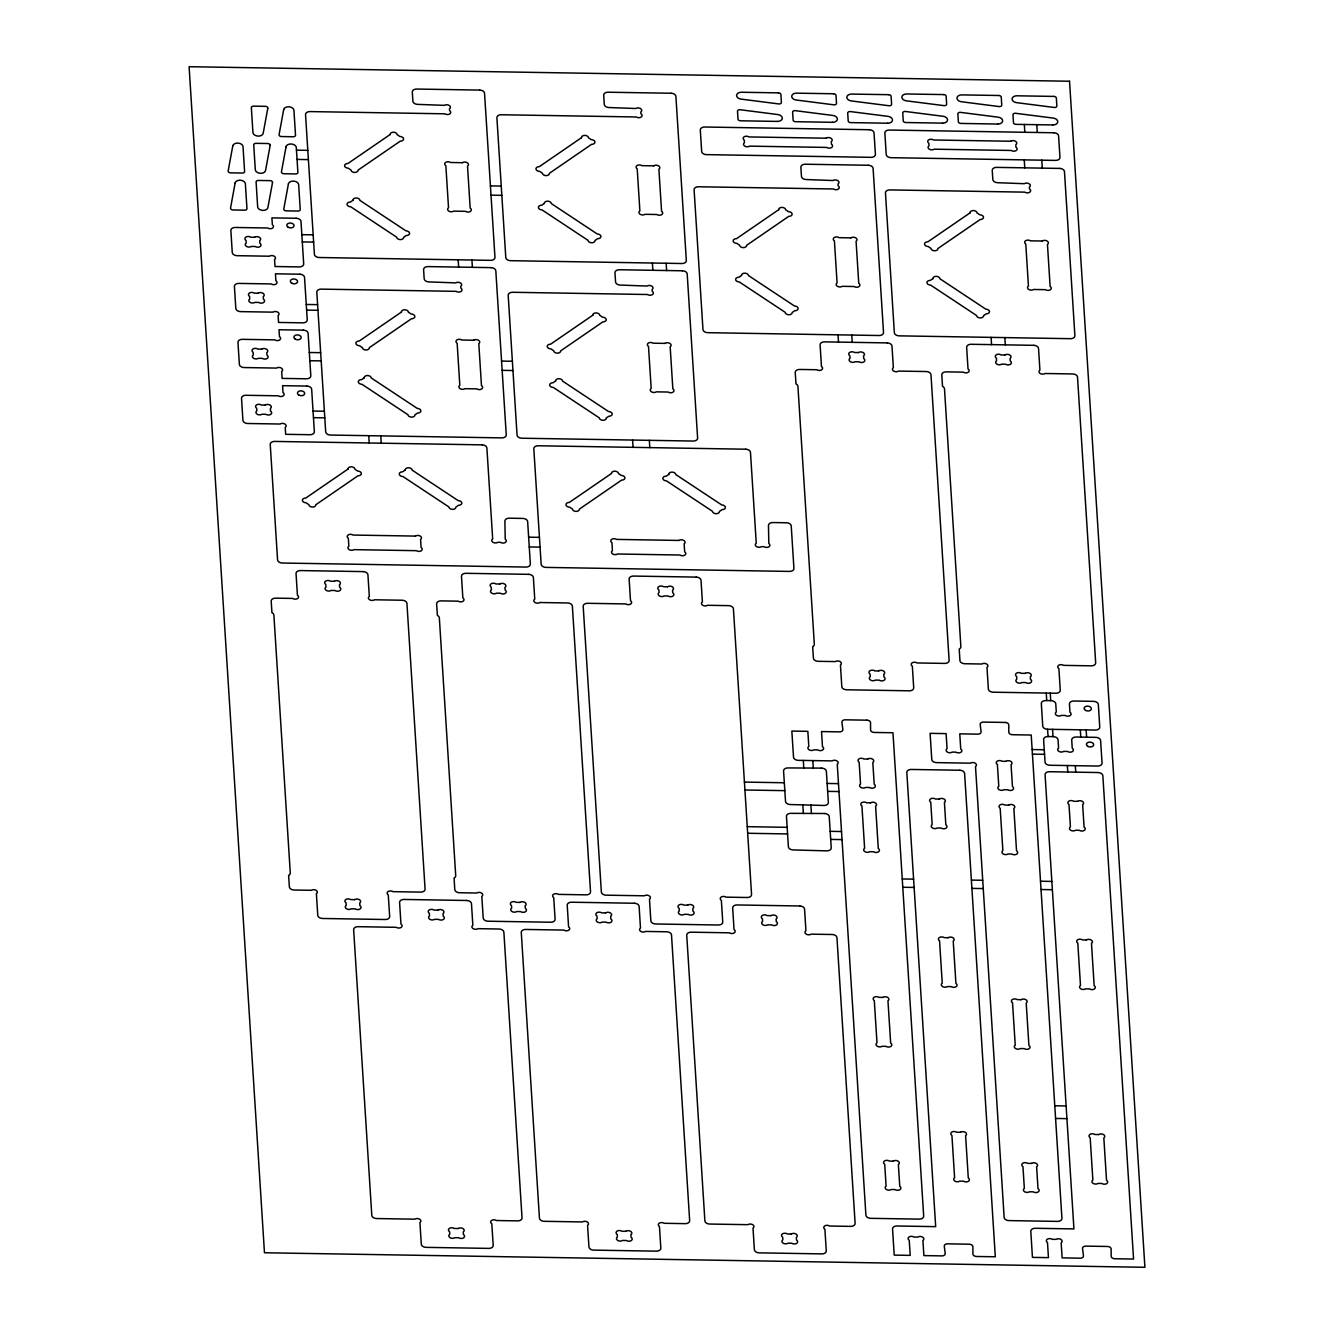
<?xml version="1.0" encoding="UTF-8"?>
<svg xmlns="http://www.w3.org/2000/svg" width="1334" height="1334" viewBox="0 0 1334 1334"><rect width="100%" height="100%" fill="white"/><g stroke="black" fill="none" stroke-linecap="round" stroke-linejoin="round"><path stroke-width="1.5" d="M296.465 150.158L307.804 150.342M297.048 159.413L308.387 159.613M490.412 185.876L501.234 186.06M490.995 195.148L501.834 195.331M301.817 234.667L313.173 234.851M302.284 241.904L313.64 242.088M306.253 304.469L317.609 304.652M306.62 310.105L317.976 310.288M309.305 352.493L320.66 352.676M501.551 361.08L512.373 361.264M309.838 360.714L321.177 360.897M502.134 370.352L512.956 370.535M313.04 411.055L324.379 411.239M313.457 417.659L324.796 417.842M528.597 537.168L539.436 537.352M529.231 546.94L540.053 547.123M1047.54 729.264L1095.364 730.048A4.602 3.085 4.7 0 0 1099.75 727.03L1098.332 704.519A4.602 3.085 4.7 0 0 1093.546 701.351L1073.82 701.017A4.602 3.085 4.7 0 0 1069.434 704.035L1069.951 712.223A3.502 2.334 4.7 0 1 1070.168 715.541A3.502 2.334 4.7 0 1 1065.232 715.458L1061.43 715.391A3.502 2.334 4.7 0 1 1056.495 715.324A3.502 2.334 4.7 0 1 1056.295 711.989L1055.761 703.818A4.602 3.085 4.7 0 0 1050.992 700.65L1045.706 700.567A4.602 3.085 4.7 0 0 1041.32 703.568L1042.754 726.096A4.602 3.085 4.7 0 0 1047.54 729.264L1048.107 736.551A4.602 3.085 4.7 0 0 1043.605 739.57L1045.039 762.098A4.602 3.085 4.7 0 0 1049.825 765.249L1097.649 766.049A4.602 3.085 4.7 0 0 1102.051 763.031L1100.617 740.503A4.602 3.085 4.7 0 0 1095.831 737.352L1076.121 737.018A4.602 3.085 4.7 0 0 1071.719 740.037L1072.236 748.224A3.502 2.334 4.7 0 1 1072.453 751.542A3.502 2.334 4.7 0 1 1067.534 751.459L1063.715 751.392A3.502 2.334 4.7 0 1 1058.779 751.309A3.502 2.334 4.7 0 1 1058.579 747.99L1058.062 739.803A4.602 3.085 4.7 0 0 1053.276 736.635L1048.007 736.551M1032.132 749.558L1044.255 749.758M1032.416 754.127L1044.555 754.327M744.405 782.091L784.325 782.758M827.13 783.458L838.486 783.642M744.906 789.995L784.826 790.645M827.63 791.362L838.986 791.546M747.24 826.663L787.16 827.33M830.182 831.332L841.521 831.516M747.657 833.266L787.577 833.933M830.682 839.403L842.037 839.603M902.251 878.956L913.607 879.139M971.385 880.09L982.724 880.273M1040.503 881.224L1051.859 881.424M902.784 887.26L914.14 887.444M971.902 888.394L983.258 888.577M1041.037 889.528L1052.376 889.728M1054.777 1105.769L1066.116 1105.953M1055.578 1118.459L1066.933 1118.642M1086.159 729.898L1086.626 737.202M1080.307 729.798L1080.773 737.102M1041.787 160.163L1042.304 168.167M1036.801 124.679L1037.268 131.983M1075.337 765.683L1075.754 772.203M1067.367 765.549L1067.767 772.069M1024.329 124.479L1024.795 131.783M1024.262 159.88L1024.762 167.884M1050.258 693.163L1050.725 700.65M1052.559 729.348L1053.01 736.635M1046.256 693.096L1046.74 700.583M1004.852 337.602L1005.319 344.906M991.095 337.369L991.562 344.672M851.792 335.067L852.259 342.371M838.035 334.851L838.502 342.138M812.806 760.58L813.29 768.167M810.872 804.969L811.422 813.59M803.301 760.43L803.802 768.201M802.818 804.752L803.385 813.54M666.15 263.248L666.616 270.552M652.393 263.031L652.86 270.318M649.341 440.337L649.808 447.624M632.616 440.053L633.066 447.34M471.936 260.047L472.386 267.334M458.179 259.813L458.629 267.117M380.79 435.901L381.241 443.188M368.734 435.701L369.201 442.988M232.783 145.906L228.164 170.952A2.385 1.601 4.7 0 0 230.632 172.853L242.321 173.053A2.385 1.601 4.7 0 0 244.606 171.486L243.021 146.657A5.153 3.452 4.7 0 0 238.086 143.122A5.153 3.452 4.7 0 0 232.783 145.906M235.134 183.025L230.532 208.071A2.385 1.601 4.7 0 0 233 209.972L244.672 210.172A2.385 1.601 4.7 0 0 246.957 208.604L245.373 183.775A5.153 3.452 4.7 0 0 240.453 180.24A5.153 3.452 4.7 0 0 235.134 183.025M267.8 108.254L263.182 133.283A5.153 3.452 4.7 0 1 257.879 136.085A5.153 3.452 4.7 0 1 252.943 132.55L251.359 107.72A2.385 1.601 4.7 0 1 253.643 106.153L265.333 106.336A2.385 1.601 4.7 0 1 267.8 108.254M270.168 145.439L265.549 170.469A5.153 3.452 4.7 0 1 260.247 173.27A5.153 3.452 4.7 0 1 255.311 169.735L253.727 144.906A2.385 1.601 4.7 0 1 256.011 143.338L267.684 143.522A2.385 1.601 4.7 0 1 270.168 145.439M283.692 109.605L279.073 134.651A2.385 1.601 4.7 0 0 281.557 136.552L293.23 136.752A2.385 1.601 4.7 0 0 295.514 135.184L293.93 110.338A5.153 3.452 4.7 0 0 288.994 106.82A5.153 3.452 4.7 0 0 283.692 109.605M272.52 182.558L267.901 207.587A5.153 3.452 4.7 0 1 262.598 210.388A5.153 3.452 4.7 0 1 257.662 206.853L256.095 182.024A2.385 1.601 4.7 0 1 258.379 180.457L270.052 180.64A2.385 1.601 4.7 0 1 272.52 182.558M286.06 146.79L281.441 171.836A2.385 1.601 4.7 0 0 283.909 173.737L295.598 173.937A2.385 1.601 4.7 0 0 297.882 172.369L296.298 147.524A5.153 3.452 4.7 0 0 291.362 144.005A5.153 3.452 4.7 0 0 286.06 146.79M288.411 183.909L283.808 208.954A2.385 1.601 4.7 0 0 286.276 210.855L297.949 211.055A2.385 1.601 4.7 0 0 300.233 209.488L298.649 184.642A5.153 3.452 4.7 0 0 293.73 181.124A5.153 3.452 4.7 0 0 288.411 183.909M390.145 134.517L347.941 163.498A3.502 2.334 4.7 0 0 344.606 165.783A3.502 2.334 4.7 0 0 348.241 168.184L351.042 170.052A3.502 2.334 4.7 0 0 354.677 172.453A3.502 2.334 4.7 0 0 358.012 170.152L400.217 141.187A3.502 2.334 4.7 0 0 403.552 138.903A3.502 2.334 4.7 0 0 399.917 136.485L397.115 134.634A3.502 2.334 4.7 0 0 393.48 132.233A3.502 2.334 4.7 0 0 390.145 134.517M352.96 200.283L350.392 202.068A3.502 2.334 4.7 0 0 347.057 204.352A3.502 2.334 4.7 0 0 350.692 206.753L396.665 237.185A3.502 2.334 4.7 0 0 400.3 239.586A3.502 2.334 4.7 0 0 403.635 237.302L406.22 235.534A3.502 2.334 4.7 0 0 409.555 233.233A3.502 2.334 4.7 0 0 405.92 230.832L359.93 200.4A3.502 2.334 4.7 0 0 356.295 197.999A3.502 2.334 4.7 0 0 352.96 200.283M581.507 137.685L539.303 166.65A3.502 2.334 4.7 0 0 535.968 168.934A3.502 2.334 4.7 0 0 539.603 171.352L542.404 173.203A3.502 2.334 4.7 0 0 546.04 175.604A3.502 2.334 4.7 0 0 549.375 173.32L591.596 144.339A3.502 2.334 4.7 0 0 594.931 142.054A3.502 2.334 4.7 0 0 591.296 139.653L588.477 137.786A3.502 2.334 4.7 0 0 584.842 135.384A3.502 2.334 4.7 0 0 581.507 137.685M544.339 203.452L541.754 205.219A3.502 2.334 4.7 0 0 538.419 207.504A3.502 2.334 4.7 0 0 542.054 209.922L588.044 240.353A3.502 2.334 4.7 0 0 591.679 242.755A3.502 2.334 4.7 0 0 595.014 240.47L597.582 238.686A3.502 2.334 4.7 0 0 600.917 236.401A3.502 2.334 4.7 0 0 597.282 234L551.309 203.568A3.502 2.334 4.7 0 0 547.674 201.167A3.502 2.334 4.7 0 0 544.339 203.452M401.434 312.056L359.213 341.037A3.502 2.334 4.7 0 0 355.878 343.322A3.502 2.334 4.7 0 0 359.513 345.723L362.331 347.59A3.502 2.334 4.7 0 0 365.966 349.992A3.502 2.334 4.7 0 0 369.301 347.69L411.506 318.726A3.502 2.334 4.7 0 0 414.841 316.441A3.502 2.334 4.7 0 0 411.205 314.024L408.404 312.173A3.502 2.334 4.7 0 0 404.769 309.771A3.502 2.334 4.7 0 0 401.434 312.056M364.249 377.822L361.664 379.606A3.502 2.334 4.7 0 0 358.329 381.891A3.502 2.334 4.7 0 0 361.964 384.292L407.954 414.724A3.502 2.334 4.7 0 0 411.589 417.125A3.502 2.334 4.7 0 0 414.924 414.841L417.509 413.073A3.502 2.334 4.7 0 0 420.844 410.772A3.502 2.334 4.7 0 0 417.208 408.371L371.219 377.939A3.502 2.334 4.7 0 0 367.584 375.538A3.502 2.334 4.7 0 0 364.249 377.822M347.941 469.101L305.719 498.082A3.502 2.334 4.7 0 0 302.384 500.367A3.502 2.334 4.7 0 0 306.02 502.768L308.838 504.636A3.502 2.334 4.7 0 0 312.473 507.037A3.502 2.334 4.7 0 0 315.808 504.752L358.012 475.771A3.502 2.334 4.7 0 0 361.347 473.487A3.502 2.334 4.7 0 0 357.712 471.085L354.911 469.218A3.502 2.334 4.7 0 0 351.276 466.817A3.502 2.334 4.7 0 0 347.941 469.101M592.796 315.224L550.592 344.189A3.502 2.334 4.7 0 0 547.257 346.473A3.502 2.334 4.7 0 0 550.892 348.891L553.693 350.742A3.502 2.334 4.7 0 0 557.329 353.143A3.502 2.334 4.7 0 0 560.664 350.859L602.868 321.878A3.502 2.334 4.7 0 0 606.203 319.593A3.502 2.334 4.7 0 0 602.568 317.192L599.766 315.324A3.502 2.334 4.7 0 0 596.131 312.923A3.502 2.334 4.7 0 0 592.796 315.224M778.706 209.688L736.501 238.669A3.502 2.334 4.7 0 0 733.166 240.954A3.502 2.334 4.7 0 0 736.802 243.355L739.603 245.223A3.502 2.334 4.7 0 0 743.238 247.624A3.502 2.334 4.7 0 0 746.573 245.339L788.778 216.358A3.502 2.334 4.7 0 0 792.113 214.074A3.502 2.334 4.7 0 0 788.477 211.656L785.676 209.805A3.502 2.334 4.7 0 0 782.041 207.404A3.502 2.334 4.7 0 0 778.706 209.688M405.202 470.052L402.618 471.819A3.502 2.334 4.7 0 0 399.283 474.12A3.502 2.334 4.7 0 0 402.918 476.521L448.908 506.953A3.502 2.334 4.7 0 0 452.543 509.355A3.502 2.334 4.7 0 0 455.878 507.07L458.462 505.286A3.502 2.334 4.7 0 0 461.797 503.001A3.502 2.334 4.7 0 0 458.162 500.6L412.173 470.168A3.502 2.334 4.7 0 0 408.538 467.767A3.502 2.334 4.7 0 0 405.202 470.052M555.611 380.99L553.043 382.758A3.502 2.334 4.7 0 0 549.708 385.042A3.502 2.334 4.7 0 0 553.343 387.46L599.316 417.892A3.502 2.334 4.7 0 0 602.951 420.293A3.502 2.334 4.7 0 0 606.286 418.009L608.871 416.225A3.502 2.334 4.7 0 0 612.206 413.94A3.502 2.334 4.7 0 0 608.571 411.539L562.581 381.107A3.502 2.334 4.7 0 0 558.946 378.706A3.502 2.334 4.7 0 0 555.611 380.99M741.521 275.471L738.953 277.239A3.502 2.334 4.7 0 0 735.618 279.523A3.502 2.334 4.7 0 0 739.253 281.924L785.226 312.356A3.502 2.334 4.7 0 0 788.861 314.757A3.502 2.334 4.7 0 0 792.196 312.473L794.781 310.705A3.502 2.334 4.7 0 0 798.116 308.421A3.502 2.334 4.7 0 0 794.48 306.003L748.491 275.571A3.502 2.334 4.7 0 0 744.856 273.17A3.502 2.334 4.7 0 0 741.521 275.471M970.068 212.856L927.864 241.821A3.502 2.334 4.7 0 0 924.529 244.105A3.502 2.334 4.7 0 0 928.164 246.523L930.965 248.374A3.502 2.334 4.7 0 0 934.6 250.775A3.502 2.334 4.7 0 0 937.935 248.491L980.156 219.526A3.502 2.334 4.7 0 0 983.491 217.225A3.502 2.334 4.7 0 0 979.856 214.824L977.038 212.956A3.502 2.334 4.7 0 0 973.403 210.555A3.502 2.334 4.7 0 0 970.068 212.856M611.522 473.453L569.318 502.434A3.502 2.334 4.7 0 0 565.983 504.719A3.502 2.334 4.7 0 0 569.601 507.137L572.419 508.988A3.502 2.334 4.7 0 0 576.055 511.389A3.502 2.334 4.7 0 0 579.39 509.104L621.594 480.123A3.502 2.334 4.7 0 0 624.929 477.839A3.502 2.334 4.7 0 0 621.294 475.438L618.492 473.57A3.502 2.334 4.7 0 0 614.857 471.169A3.502 2.334 4.7 0 0 611.522 473.453M932.9 278.623L930.315 280.39A3.502 2.334 4.7 0 0 926.98 282.691A3.502 2.334 4.7 0 0 930.615 285.092L976.605 315.524A3.502 2.334 4.7 0 0 980.24 317.926A3.502 2.334 4.7 0 0 983.575 315.641L986.143 313.857A3.502 2.334 4.7 0 0 989.478 311.572A3.502 2.334 4.7 0 0 985.843 309.171L939.87 278.739A3.502 2.334 4.7 0 0 936.235 276.338A3.502 2.334 4.7 0 0 932.9 278.623M668.784 474.404L666.2 476.171A3.502 2.334 4.7 0 0 662.865 478.472A3.502 2.334 4.7 0 0 666.5 480.874L712.489 511.306A3.502 2.334 4.7 0 0 716.125 513.707A3.502 2.334 4.7 0 0 719.46 511.422L722.044 509.655A3.502 2.334 4.7 0 0 725.379 507.354A3.502 2.334 4.7 0 0 721.744 504.952L675.754 474.52A3.502 2.334 4.7 0 0 672.119 472.119A3.502 2.334 4.7 0 0 668.784 474.404M821.427 768.117L787.96 767.934A4.602 3.085 4.7 0 0 783.575 770.952L785.509 801.367A4.602 3.085 4.7 0 0 790.295 804.535L823.795 805.469A4.602 3.085 4.7 0 0 828.347 802.468L826.363 771.269A4.602 3.085 4.7 0 0 821.427 768.117M824.312 813.507L790.845 813.34A4.602 3.085 4.7 0 0 786.46 816.341L788.394 846.773A4.602 3.085 4.7 0 0 793.163 849.941L826.68 850.859A4.602 3.085 4.7 0 0 831.232 847.857L829.248 816.675A4.602 3.085 4.7 0 0 824.312 813.507M1069.534 81.241L189.095 66.7L264.465 1252.759L1144.906 1267.3L1069.534 81.241M943.655 94.581L906.786 93.98A5.153 3.452 4.7 0 0 901.867 97.065A5.153 3.452 4.7 0 0 906.37 100.834L943.972 105.636A2.385 1.601 4.7 0 0 946.64 104.102L946.139 96.231A2.385 1.601 4.7 0 0 943.655 94.581M998.766 95.498L961.897 94.897A5.153 3.452 4.7 0 0 956.978 97.982A5.153 3.452 4.7 0 0 961.481 101.751L999.083 106.553A2.385 1.601 4.7 0 0 1001.751 105.002L1001.25 97.149A2.385 1.601 4.7 0 0 998.766 95.498M1053.877 96.415L1017.008 95.798A5.153 3.452 4.7 0 0 1012.089 98.883A5.153 3.452 4.7 0 0 1016.591 102.651L1054.194 107.454A2.385 1.601 4.7 0 0 1056.861 105.92L1056.361 98.049A2.385 1.601 4.7 0 0 1053.877 96.415M778.406 92.863L741.521 92.246A5.153 3.452 4.7 0 0 736.601 95.348A5.153 3.452 4.7 0 0 741.12 99.116L778.706 103.919A2.385 1.601 4.7 0 0 781.39 102.368L780.89 94.514A2.385 1.601 4.7 0 0 778.406 92.863M833.5 93.764L796.631 93.163A5.153 3.452 4.7 0 0 791.712 96.248A5.153 3.452 4.7 0 0 796.231 100.017L833.817 104.819A2.385 1.601 4.7 0 0 836.501 103.285L836.001 95.414A2.385 1.601 4.7 0 0 833.5 93.764M888.611 94.681L851.742 94.08A5.153 3.452 4.7 0 0 846.823 97.165A5.153 3.452 4.7 0 0 851.342 100.934L888.928 105.736A2.385 1.601 4.7 0 0 891.612 104.185L891.112 96.331A2.385 1.601 4.7 0 0 888.611 94.681M479.756 90.095L416.708 89.044A4.602 3.085 4.7 0 0 412.306 92.063L412.89 101.201A4.602 3.085 4.7 0 0 417.542 104.369L444.389 105.353A3.502 2.334 4.7 0 1 449.275 105.503A3.502 2.334 4.7 0 1 449.458 108.804L449.558 110.572A3.502 2.334 4.7 0 1 449.775 113.89A3.502 2.334 4.7 0 1 444.839 113.807L309.922 111.589A4.602 3.085 4.7 0 0 305.536 114.591L314.407 254.344A4.602 3.085 4.7 0 0 319.193 257.512L490.578 260.347A4.602 3.085 4.7 0 0 494.964 257.329L484.542 93.247A4.602 3.085 4.7 0 0 479.756 90.095M671.119 93.247L608.071 92.213A4.602 3.085 4.7 0 0 603.685 95.214L604.269 104.369A4.602 3.085 4.7 0 0 608.904 107.537L635.751 108.504A3.502 2.334 4.7 0 1 640.654 108.671A3.502 2.334 4.7 0 1 640.82 111.956L640.937 113.74A3.502 2.334 4.7 0 1 641.137 117.059A3.502 2.334 4.7 0 1 636.218 116.975L501.284 114.741A4.602 3.085 4.7 0 0 496.898 117.759L505.786 257.512A4.602 3.085 4.7 0 0 510.555 260.68L681.941 263.515A4.602 3.085 4.7 0 0 686.326 260.497L675.904 96.415A4.602 3.085 4.7 0 0 671.119 93.247M942.604 123.128L905.736 122.528A2.385 1.601 4.7 0 1 903.251 120.877L902.751 113.006A2.385 1.601 4.7 0 1 905.436 111.472L943.021 116.275A5.153 3.452 4.7 0 1 947.524 120.043A5.153 3.452 4.7 0 1 942.604 123.128M997.715 124.045L960.847 123.428A2.385 1.601 4.7 0 1 958.362 121.778L957.862 113.924A2.385 1.601 4.7 0 1 960.547 112.373L998.132 117.175A5.153 3.452 4.7 0 1 1002.634 120.944A5.153 3.452 4.7 0 1 997.715 124.045M1052.826 124.946L1015.958 124.345A2.385 1.601 4.7 0 1 1013.473 122.695L1012.973 114.824A2.385 1.601 4.7 0 1 1015.641 113.29L1053.243 118.092A5.153 3.452 4.7 0 1 1057.745 121.861A5.153 3.452 4.7 0 1 1052.826 124.946M777.355 121.411L740.487 120.794A2.385 1.601 4.7 0 1 738.002 119.143L737.502 111.289A2.385 1.601 4.7 0 1 740.17 109.738L777.755 114.541A5.153 3.452 4.7 0 1 782.274 118.309A5.153 3.452 4.7 0 1 777.355 121.411M832.466 122.311L795.598 121.711A2.385 1.601 4.7 0 1 793.113 120.06L792.613 112.189A2.385 1.601 4.7 0 1 795.281 110.655L832.866 115.458A5.153 3.452 4.7 0 1 837.385 119.226A5.153 3.452 4.7 0 1 832.466 122.311M887.577 123.228L850.708 122.611A2.385 1.601 4.7 0 1 848.207 120.96L847.707 113.107A2.385 1.601 4.7 0 1 850.392 111.572L887.977 116.358A5.153 3.452 4.7 0 1 892.496 120.127A5.153 3.452 4.7 0 1 887.577 123.228M869.251 129.731L704.702 127.013A4.602 3.085 4.7 0 0 700.3 130.015L701.667 151.459A4.602 3.085 4.7 0 0 706.453 154.627L871.019 157.345A4.602 3.085 4.7 0 0 875.404 154.327L874.037 132.883A4.602 3.085 4.7 0 0 869.251 129.731M1053.81 132.766L889.244 130.048A4.602 3.085 4.7 0 0 884.859 133.066L886.226 154.511A4.602 3.085 4.7 0 0 890.995 157.679L1055.561 160.397A4.602 3.085 4.7 0 0 1059.946 157.379L1058.596 135.935A4.602 3.085 4.7 0 0 1053.81 132.766M826.13 138.202L748.991 136.935A3.502 2.334 4.7 0 0 744.072 136.852A3.502 2.334 4.7 0 0 744.272 140.17L744.439 142.738A3.502 2.334 4.7 0 0 744.655 146.056A3.502 2.334 4.7 0 0 749.575 146.14L826.713 147.424A3.502 2.334 4.7 0 0 831.649 147.49A3.502 2.334 4.7 0 0 831.432 144.172L831.265 141.604A3.502 2.334 4.7 0 0 831.049 138.286A3.502 2.334 4.7 0 0 826.13 138.202M1010.672 141.254L933.55 139.987A3.502 2.334 4.7 0 0 928.614 139.903A3.502 2.334 4.7 0 0 928.831 143.222L928.998 145.79A3.502 2.334 4.7 0 0 929.198 149.108A3.502 2.334 4.7 0 0 934.134 149.191L1011.255 150.459A3.502 2.334 4.7 0 0 1016.191 150.542A3.502 2.334 4.7 0 0 1015.974 147.224L1015.824 144.656A3.502 2.334 4.7 0 0 1015.608 141.337A3.502 2.334 4.7 0 0 1010.672 141.254M868.317 165.266L805.269 164.215A4.602 3.085 4.7 0 0 800.884 167.234L801.451 176.388A4.602 3.085 4.7 0 0 806.103 179.54L832.95 180.524A3.502 2.334 4.7 0 1 837.835 180.674A3.502 2.334 4.7 0 1 838.019 183.975L838.119 185.743A3.502 2.334 4.7 0 1 838.336 189.061A3.502 2.334 4.7 0 1 833.4 188.978L698.482 186.76A4.602 3.085 4.7 0 0 694.097 189.761L702.968 329.531A4.602 3.085 4.7 0 0 707.754 332.683L879.139 335.518A4.602 3.085 4.7 0 0 883.525 332.5L873.103 168.434A4.602 3.085 4.7 0 0 868.317 165.266M1059.68 168.417L996.631 167.384A4.602 3.085 4.7 0 0 992.246 170.402L992.829 179.54A4.602 3.085 4.7 0 0 997.465 182.708L1024.312 183.692A3.502 2.334 4.7 0 1 1029.214 183.842A3.502 2.334 4.7 0 1 1029.381 187.127L1029.498 188.911A3.502 2.334 4.7 0 1 1029.698 192.229A3.502 2.334 4.7 0 1 1024.779 192.146L889.845 189.912A4.602 3.085 4.7 0 0 885.459 192.93L894.347 332.683A4.602 3.085 4.7 0 0 899.116 335.851L1070.502 338.686A4.602 3.085 4.7 0 0 1074.887 335.668L1064.465 171.586A4.602 3.085 4.7 0 0 1059.68 168.417M462.381 162.698L450.575 162.498A3.502 2.334 4.7 0 0 445.639 162.415A3.502 2.334 4.7 0 0 445.856 165.733L448.524 207.737A3.502 2.334 4.7 0 0 448.741 211.055A3.502 2.334 4.7 0 0 453.66 211.139L465.466 211.339A3.502 2.334 4.7 0 0 470.402 211.422A3.502 2.334 4.7 0 0 470.185 208.104L467.517 166.1A3.502 2.334 4.7 0 0 467.317 162.781A3.502 2.334 4.7 0 0 462.381 162.698M653.743 165.85L641.937 165.666A3.502 2.334 4.7 0 0 637.018 165.583A3.502 2.334 4.7 0 0 637.218 168.901L639.886 210.905A3.502 2.334 4.7 0 0 640.103 214.224A3.502 2.334 4.7 0 0 645.039 214.307L656.845 214.507A3.502 2.334 4.7 0 0 661.764 214.574A3.502 2.334 4.7 0 0 661.564 211.256L658.896 169.251A3.502 2.334 4.7 0 0 658.679 165.933A3.502 2.334 4.7 0 0 653.743 165.85M296.215 218.276L271.903 217.876L272.353 224.762A3.502 2.334 4.7 0 1 272.553 228.081A3.502 2.334 4.7 0 1 267.634 227.997L235.251 227.464A4.602 3.085 4.7 0 0 230.865 230.482L232.266 252.51A4.602 3.085 4.7 0 0 237.052 255.678L269.418 256.211A3.502 2.334 4.7 0 1 274.354 256.295A3.502 2.334 4.7 0 1 274.554 259.613L275.004 266.517L299.3 266.917A4.602 3.085 4.7 0 0 303.685 263.899L301 221.427A4.602 3.085 4.7 0 0 296.215 218.276M850.942 237.869L839.136 237.669A3.502 2.334 4.7 0 0 834.2 237.585A3.502 2.334 4.7 0 0 834.417 240.904L837.085 282.908A3.502 2.334 4.7 0 0 837.302 286.226A3.502 2.334 4.7 0 0 842.221 286.31L854.027 286.51A3.502 2.334 4.7 0 0 858.963 286.593A3.502 2.334 4.7 0 0 858.746 283.275L856.078 241.271A3.502 2.334 4.7 0 0 855.878 237.952A3.502 2.334 4.7 0 0 850.942 237.869M1042.304 241.02L1030.498 240.837A3.502 2.334 4.7 0 0 1025.579 240.754A3.502 2.334 4.7 0 0 1025.779 244.072L1028.447 286.076A3.502 2.334 4.7 0 0 1028.664 289.395A3.502 2.334 4.7 0 0 1033.6 289.478L1045.406 289.678A3.502 2.334 4.7 0 0 1050.325 289.761A3.502 2.334 4.7 0 0 1050.125 286.426L1047.457 244.422A3.502 2.334 4.7 0 0 1047.24 241.104A3.502 2.334 4.7 0 0 1042.304 241.02M254.561 237.285L250.759 237.219A3.502 2.334 4.7 0 0 245.823 237.135A3.502 2.334 4.7 0 0 246.04 240.453L246.206 243.021A3.502 2.334 4.7 0 0 246.406 246.34A3.502 2.334 4.7 0 0 251.342 246.423L255.144 246.49A3.502 2.334 4.7 0 0 260.08 246.573A3.502 2.334 4.7 0 0 259.863 243.255L259.696 240.687A3.502 2.334 4.7 0 0 259.496 237.369A3.502 2.334 4.7 0 0 254.561 237.285M491.029 267.634L427.981 266.583A4.602 3.085 4.7 0 0 423.595 269.601L424.179 278.739A4.602 3.085 4.7 0 0 428.831 281.908L455.661 282.891A3.502 2.334 4.7 0 1 460.563 283.041A3.502 2.334 4.7 0 1 460.73 286.343L460.847 288.111A3.502 2.334 4.7 0 1 461.064 291.429A3.502 2.334 4.7 0 1 456.128 291.346L321.194 289.128A4.602 3.085 4.7 0 0 316.808 292.129L325.696 431.899A4.602 3.085 4.7 0 0 330.482 435.051L501.851 437.886A4.602 3.085 4.7 0 0 506.253 434.867L495.814 270.785A4.602 3.085 4.7 0 0 491.029 267.634M682.408 270.785L619.36 269.751A4.602 3.085 4.7 0 0 614.974 272.753L615.541 281.908A4.602 3.085 4.7 0 0 620.193 285.076L647.04 286.043A3.502 2.334 4.7 0 1 651.926 286.21A3.502 2.334 4.7 0 1 652.109 289.495L652.209 291.279A3.502 2.334 4.7 0 1 652.426 294.597A3.502 2.334 4.7 0 1 647.49 294.514L512.573 292.279A4.602 3.085 4.7 0 0 508.187 295.298L517.058 435.051A4.602 3.085 4.7 0 0 521.844 438.219L693.23 441.054A4.602 3.085 4.7 0 0 697.615 438.036L687.193 273.954A4.602 3.085 4.7 0 0 682.408 270.785M299.766 274.204L275.454 273.803L275.888 280.707A3.502 2.334 4.7 0 1 276.105 284.025A3.502 2.334 4.7 0 1 271.169 283.942L238.803 283.408A4.602 3.085 4.7 0 0 234.417 286.41L235.818 308.454A4.602 3.085 4.7 0 0 240.604 311.622L272.97 312.156A3.502 2.334 4.7 0 1 277.906 312.239A3.502 2.334 4.7 0 1 278.106 315.558L278.556 322.444L302.851 322.845A4.602 3.085 4.7 0 0 307.237 319.843L304.536 277.372A4.602 3.085 4.7 0 0 299.766 274.204M258.112 293.213L254.31 293.147A3.502 2.334 4.7 0 0 249.375 293.08A3.502 2.334 4.7 0 0 249.591 296.398L249.741 298.966A3.502 2.334 4.7 0 0 249.958 302.284A3.502 2.334 4.7 0 0 254.894 302.368L258.696 302.418A3.502 2.334 4.7 0 0 263.632 302.501A3.502 2.334 4.7 0 0 263.415 299.183L263.248 296.615A3.502 2.334 4.7 0 0 263.048 293.297A3.502 2.334 4.7 0 0 258.112 293.213M303.318 330.148L279.023 329.748L279.456 336.635A3.502 2.334 4.7 0 1 279.673 339.953A3.502 2.334 4.7 0 1 274.737 339.87L242.371 339.336A4.602 3.085 4.7 0 0 237.969 342.354L239.37 364.399A4.602 3.085 4.7 0 0 244.155 367.55L276.538 368.084A3.502 2.334 4.7 0 1 281.457 368.167A3.502 2.334 4.7 0 1 281.674 371.486L282.108 378.389L306.42 378.789A4.602 3.085 4.7 0 0 310.805 375.771L308.104 333.3A4.602 3.085 4.7 0 0 303.318 330.148M887.21 342.905L824.479 341.871A4.602 3.085 4.7 0 0 820.093 344.872L821.461 366.483A3.502 2.334 4.7 0 1 821.677 369.801A3.502 2.334 4.7 0 1 816.741 369.735L799.633 369.451A4.602 3.085 4.7 0 0 795.247 372.453L795.981 383.959A4.602 3.085 4.7 0 1 797.932 386.443L814.324 644.222A4.602 3.085 4.7 0 1 812.673 646.64L813.407 658.146A4.602 3.085 4.7 0 0 818.176 661.314L835.301 661.597A3.502 2.334 4.7 0 1 840.22 661.681A3.502 2.334 4.7 0 1 840.437 664.999L841.804 686.61A4.602 3.085 4.7 0 0 846.59 689.778L909.321 690.812A4.602 3.085 4.7 0 0 913.707 687.794L912.339 666.183A3.502 2.334 4.7 0 1 912.122 662.865A3.502 2.334 4.7 0 1 917.042 662.948L944.739 663.415A4.602 3.085 4.7 0 0 949.124 660.397L930.982 374.704A4.602 3.085 4.7 0 0 926.196 371.536L898.499 371.085A3.502 2.334 4.7 0 1 893.563 371.002A3.502 2.334 4.7 0 1 893.363 367.684L891.979 346.073A4.602 3.085 4.7 0 0 887.21 342.905M1033.75 345.323L971.035 344.289A4.602 3.085 4.7 0 0 966.65 347.307L968.017 368.918A3.502 2.334 4.7 0 1 968.234 372.236A3.502 2.334 4.7 0 1 963.298 372.153L946.19 371.869A4.602 3.085 4.7 0 0 941.787 374.887L942.521 386.376A4.602 3.085 4.7 0 1 944.489 388.878L960.864 646.64A4.602 3.085 4.7 0 1 959.213 649.074L959.946 660.58A4.602 3.085 4.7 0 0 964.732 663.732L981.841 664.015A3.502 2.334 4.7 0 1 986.776 664.099A3.502 2.334 4.7 0 1 986.993 667.417L988.361 689.028A4.602 3.085 4.7 0 0 993.146 692.196L1055.861 693.23A4.602 3.085 4.7 0 0 1060.263 690.212L1058.879 668.601A3.502 2.334 4.7 0 1 1058.679 665.282A3.502 2.334 4.7 0 1 1063.598 665.366L1091.295 665.833A4.602 3.085 4.7 0 0 1095.681 662.815L1077.522 377.122A4.602 3.085 4.7 0 0 1072.753 373.954L1045.056 373.503A3.502 2.334 4.7 0 1 1040.12 373.42A3.502 2.334 4.7 0 1 1039.92 370.102L1038.536 348.491A4.602 3.085 4.7 0 0 1033.75 345.323M473.67 340.237L461.864 340.037A3.502 2.334 4.7 0 0 456.928 339.953A3.502 2.334 4.7 0 0 457.145 343.272L459.813 385.276A3.502 2.334 4.7 0 0 460.013 388.594A3.502 2.334 4.7 0 0 464.949 388.678L476.755 388.878A3.502 2.334 4.7 0 0 481.691 388.961A3.502 2.334 4.7 0 0 481.474 385.643L478.806 343.638A3.502 2.334 4.7 0 0 478.589 340.32A3.502 2.334 4.7 0 0 473.67 340.237M665.032 343.388L653.226 343.205A3.502 2.334 4.7 0 0 648.291 343.121A3.502 2.334 4.7 0 0 648.507 346.44L651.175 388.444A3.502 2.334 4.7 0 0 651.392 391.762A3.502 2.334 4.7 0 0 656.311 391.846L668.117 392.046A3.502 2.334 4.7 0 0 673.053 392.113A3.502 2.334 4.7 0 0 672.836 388.794L670.168 346.79A3.502 2.334 4.7 0 0 669.968 343.472A3.502 2.334 4.7 0 0 665.032 343.388M858.396 352.576L854.577 352.51A3.502 2.334 4.7 0 0 849.658 352.443A3.502 2.334 4.7 0 0 849.858 355.761L850.025 358.329A3.502 2.334 4.7 0 0 850.242 361.647A3.502 2.334 4.7 0 0 855.161 361.731L858.979 361.781A3.502 2.334 4.7 0 0 863.915 361.864A3.502 2.334 4.7 0 0 863.698 358.546L863.532 355.978A3.502 2.334 4.7 0 0 863.315 352.66A3.502 2.334 4.7 0 0 858.396 352.576M1004.952 354.994L1001.134 354.944A3.502 2.334 4.7 0 0 996.198 354.861A3.502 2.334 4.7 0 0 996.415 358.179L996.581 360.747A3.502 2.334 4.7 0 0 996.798 364.065A3.502 2.334 4.7 0 0 1001.717 364.149L1005.536 364.199A3.502 2.334 4.7 0 0 1010.455 364.282A3.502 2.334 4.7 0 0 1010.255 360.964L1010.088 358.396A3.502 2.334 4.7 0 0 1009.871 355.077A3.502 2.334 4.7 0 0 1004.952 354.994M261.681 349.158L257.862 349.091A3.502 2.334 4.7 0 0 252.943 349.008A3.502 2.334 4.7 0 0 253.143 352.326L253.31 354.894A3.502 2.334 4.7 0 0 253.527 358.212A3.502 2.334 4.7 0 0 258.446 358.296L262.264 358.362A3.502 2.334 4.7 0 0 267.184 358.446A3.502 2.334 4.7 0 0 266.983 355.127L266.817 352.56A3.502 2.334 4.7 0 0 266.6 349.241A3.502 2.334 4.7 0 0 261.681 349.158M306.87 386.076L282.575 385.676L283.008 392.58A3.502 2.334 4.7 0 1 283.208 395.898A3.502 2.334 4.7 0 1 278.289 395.814L245.906 395.281A4.602 3.085 4.7 0 0 241.521 398.299L242.921 420.327A4.602 3.085 4.7 0 0 247.707 423.495L280.073 424.029A3.502 2.334 4.7 0 1 285.009 424.112A3.502 2.334 4.7 0 1 285.226 427.43L285.659 434.317L309.955 434.717A4.602 3.085 4.7 0 0 314.357 431.716L311.656 389.245A4.602 3.085 4.7 0 0 306.87 386.076M265.216 405.086L261.414 405.036A3.502 2.334 4.7 0 0 256.478 404.952A3.502 2.334 4.7 0 0 256.695 408.271L256.862 410.839A3.502 2.334 4.7 0 0 257.062 414.157A3.502 2.334 4.7 0 0 261.998 414.24L265.816 414.29A3.502 2.334 4.7 0 0 270.735 414.374A3.502 2.334 4.7 0 0 270.519 411.055L270.368 408.487A3.502 2.334 4.7 0 0 270.152 405.169A3.502 2.334 4.7 0 0 265.216 405.086M482.108 444.856L274.621 441.421A4.602 3.085 4.7 0 0 270.235 444.439L277.572 559.88A4.602 3.085 4.7 0 0 282.358 563.031L525.963 567.067A4.602 3.085 4.7 0 0 530.348 564.049L527.647 521.577A4.602 3.085 4.7 0 0 522.861 518.426L509.288 518.192A4.602 3.085 4.7 0 0 504.886 521.11L505.236 539.153A3.502 2.334 4.7 0 1 505.336 542.454A3.502 2.334 4.7 0 1 500.45 542.338L497.815 542.304A3.502 2.334 4.7 0 1 492.88 542.221A3.502 2.334 4.7 0 1 492.68 538.903L486.893 448.024A4.602 3.085 4.7 0 0 482.108 444.856M745.706 449.208L538.202 445.773A4.602 3.085 4.7 0 0 533.817 448.791L541.154 564.232A4.602 3.085 4.7 0 0 545.939 567.4L789.545 571.419A4.602 3.085 4.7 0 0 793.93 568.401L791.229 525.929A4.602 3.085 4.7 0 0 786.443 522.778L772.87 522.544A4.602 3.085 4.7 0 0 768.467 525.463L768.818 543.505A3.502 2.334 4.7 0 1 768.918 546.807A3.502 2.334 4.7 0 1 764.032 546.69L761.397 546.657A3.502 2.334 4.7 0 1 756.461 546.573A3.502 2.334 4.7 0 1 756.261 543.255L750.475 452.376A4.602 3.085 4.7 0 0 745.706 449.208M415.424 536.085L353.06 535.051A3.502 2.334 4.7 0 0 348.141 534.967A3.502 2.334 4.7 0 0 348.341 538.286L348.858 546.24A3.502 2.334 4.7 0 0 349.058 549.558A3.502 2.334 4.7 0 0 353.994 549.641L416.358 550.675A3.502 2.334 4.7 0 0 421.277 550.759A3.502 2.334 4.7 0 0 421.077 547.44L420.56 539.486A3.502 2.334 4.7 0 0 420.36 536.168A3.502 2.334 4.7 0 0 415.424 536.085M679.006 540.437L616.642 539.403A3.502 2.334 4.7 0 0 611.722 539.32A3.502 2.334 4.7 0 0 611.922 542.638L612.439 550.592A3.502 2.334 4.7 0 0 612.639 553.91A3.502 2.334 4.7 0 0 617.575 553.994L679.94 555.027A3.502 2.334 4.7 0 0 684.859 555.111A3.502 2.334 4.7 0 0 684.659 551.792L684.142 543.838A3.502 2.334 4.7 0 0 683.942 540.52A3.502 2.334 4.7 0 0 679.006 540.437M363.165 571.602L300.433 570.568A4.602 3.085 4.7 0 0 296.048 573.587L297.415 595.197A3.502 2.334 4.7 0 1 297.632 598.516A3.502 2.334 4.7 0 1 292.696 598.432L275.588 598.149A4.602 3.085 4.7 0 0 271.202 601.167L271.919 612.673A4.602 3.085 4.7 0 1 273.887 615.157L290.278 872.92A4.602 3.085 4.7 0 1 288.628 875.354L289.361 886.86A4.602 3.085 4.7 0 0 294.13 890.028L311.256 890.312A3.502 2.334 4.7 0 1 316.175 890.378A3.502 2.334 4.7 0 1 316.391 893.713L317.759 915.324A4.602 3.085 4.7 0 0 322.545 918.476L385.276 919.51A4.602 3.085 4.7 0 0 389.661 916.508L388.277 894.897A3.502 2.334 4.7 0 1 388.077 891.579A3.502 2.334 4.7 0 1 392.996 891.662L420.694 892.112A4.602 3.085 4.7 0 0 425.079 889.094L406.937 603.402A4.602 3.085 4.7 0 0 402.151 600.233L374.454 599.783A3.502 2.334 4.7 0 1 369.518 599.7A3.502 2.334 4.7 0 1 369.318 596.381L367.934 574.771A4.602 3.085 4.7 0 0 363.165 571.602M528.597 574.337L465.883 573.303A4.602 3.085 4.7 0 0 461.481 576.321L462.865 597.932A3.502 2.334 4.7 0 1 463.065 601.25A3.502 2.334 4.7 0 1 458.146 601.167L441.037 600.884A4.602 3.085 4.7 0 0 436.635 603.902L437.369 615.408A4.602 3.085 4.7 0 1 439.336 617.892L455.711 875.654A4.602 3.085 4.7 0 1 454.06 878.089L454.794 889.595A4.602 3.085 4.7 0 0 459.58 892.746L476.688 893.03A3.502 2.334 4.7 0 1 481.624 893.113A3.502 2.334 4.7 0 1 481.824 896.431L483.208 918.042A4.602 3.085 4.7 0 0 487.994 921.21L550.709 922.244A4.602 3.085 4.7 0 0 555.094 919.243L553.727 897.632A3.502 2.334 4.7 0 1 553.51 894.314A3.502 2.334 4.7 0 1 558.446 894.38L586.143 894.847A4.602 3.085 4.7 0 0 590.528 891.829L572.369 606.136A4.602 3.085 4.7 0 0 567.584 602.968L539.903 602.518A3.502 2.334 4.7 0 1 534.967 602.434A3.502 2.334 4.7 0 1 534.751 599.116L533.383 577.505A4.602 3.085 4.7 0 0 528.597 574.337M696.248 577.105L633.517 576.071A4.602 3.085 4.7 0 0 629.131 579.089L630.498 600.7A3.502 2.334 4.7 0 1 630.715 604.019A3.502 2.334 4.7 0 1 625.779 603.935L587.577 603.302A4.602 3.085 4.7 0 0 583.191 606.32L601.351 892.012A4.602 3.085 4.7 0 0 606.136 895.181L644.339 895.798A3.502 2.334 4.7 0 1 649.258 895.881A3.502 2.334 4.7 0 1 649.475 899.199L650.842 920.81A4.602 3.085 4.7 0 0 655.628 923.978L718.359 925.012A4.602 3.085 4.7 0 0 722.745 922.011L721.361 900.4A3.502 2.334 4.7 0 1 721.16 897.082A3.502 2.334 4.7 0 1 726.08 897.148L747.173 897.499A4.602 3.085 4.7 0 0 751.559 894.497L733.417 608.804A4.602 3.085 4.7 0 0 728.631 605.636L707.537 605.286A3.502 2.334 4.7 0 1 702.601 605.202A3.502 2.334 4.7 0 1 702.401 601.884L701.017 580.273A4.602 3.085 4.7 0 0 696.248 577.105M334.35 581.291L330.532 581.224A3.502 2.334 4.7 0 0 325.613 581.14A3.502 2.334 4.7 0 0 325.813 584.459L325.98 587.027A3.502 2.334 4.7 0 0 326.196 590.345A3.502 2.334 4.7 0 0 331.115 590.428L334.934 590.495A3.502 2.334 4.7 0 0 339.853 590.578A3.502 2.334 4.7 0 0 339.653 587.26L339.486 584.692A3.502 2.334 4.7 0 0 339.27 581.374A3.502 2.334 4.7 0 0 334.35 581.291M499.783 584.025L495.981 583.958A3.502 2.334 4.7 0 0 491.045 583.875A3.502 2.334 4.7 0 0 491.262 587.193L491.429 589.761A3.502 2.334 4.7 0 0 491.629 593.08A3.502 2.334 4.7 0 0 496.565 593.163L500.383 593.23A3.502 2.334 4.7 0 0 505.303 593.313A3.502 2.334 4.7 0 0 505.086 589.978L504.936 587.427A3.502 2.334 4.7 0 0 504.719 584.092A3.502 2.334 4.7 0 0 499.783 584.025M667.434 586.793L663.615 586.727A3.502 2.334 4.7 0 0 658.696 586.643A3.502 2.334 4.7 0 0 658.896 589.962L659.063 592.529A3.502 2.334 4.7 0 0 659.279 595.848A3.502 2.334 4.7 0 0 664.199 595.931L668.017 595.998A3.502 2.334 4.7 0 0 672.936 596.081A3.502 2.334 4.7 0 0 672.736 592.746L672.569 590.195A3.502 2.334 4.7 0 0 672.353 586.86A3.502 2.334 4.7 0 0 667.434 586.793M878.622 670.952L874.821 670.885A3.502 2.334 4.7 0 0 869.885 670.819A3.502 2.334 4.7 0 0 870.101 674.137L870.268 676.705A3.502 2.334 4.7 0 0 870.468 680.023A3.502 2.334 4.7 0 0 875.404 680.107L879.206 680.157A3.502 2.334 4.7 0 0 884.142 680.24A3.502 2.334 4.7 0 0 883.925 676.922L883.775 674.354A3.502 2.334 4.7 0 0 883.558 671.035A3.502 2.334 4.7 0 0 878.622 670.952M1025.179 673.37L1021.377 673.32A3.502 2.334 4.7 0 0 1016.441 673.236A3.502 2.334 4.7 0 0 1016.658 676.555L1016.808 679.123A3.502 2.334 4.7 0 0 1017.025 682.441A3.502 2.334 4.7 0 0 1021.961 682.524L1025.763 682.574A3.502 2.334 4.7 0 0 1030.698 682.658A3.502 2.334 4.7 0 0 1030.482 679.339L1030.315 676.772A3.502 2.334 4.7 0 0 1030.115 673.453A3.502 2.334 4.7 0 0 1025.179 673.37M866.9 720.177L845.256 719.81A3.502 2.334 4.7 0 0 841.937 722.194L842.838 729.481A3.502 2.334 4.7 0 1 839.503 731.866L821.527 731.566L822.478 746.656A3.502 2.334 4.7 0 1 822.694 749.975A3.502 2.334 4.7 0 1 817.759 749.908L813.957 749.841A3.502 2.334 4.7 0 1 809.021 749.758A3.502 2.334 4.7 0 1 808.804 746.44L807.854 731.349L791.846 731.082L793.513 757.178A4.602 3.085 4.7 0 0 798.299 760.347L832.116 760.897A3.502 2.334 4.7 0 1 837.035 760.98A3.502 2.334 4.7 0 1 837.252 764.299L865.899 1215.157A4.602 3.085 4.7 0 0 870.685 1218.326L919.293 1219.126A4.602 3.085 4.7 0 0 923.678 1216.108L892.963 732.75L874.204 732.449A3.502 2.334 4.7 0 1 870.568 729.948L870.535 722.678A3.502 2.334 4.7 0 0 866.9 720.177M1005.136 722.444L983.508 722.094A3.502 2.334 4.7 0 0 980.19 724.479L981.074 731.766A3.502 2.334 4.7 0 1 977.755 734.15L959.763 733.85L960.73 748.941A3.502 2.334 4.7 0 1 960.93 752.259A3.502 2.334 4.7 0 1 956.011 752.176L952.193 752.109A3.502 2.334 4.7 0 1 947.273 752.026A3.502 2.334 4.7 0 1 947.057 748.707L946.106 733.617L930.098 733.35L931.766 759.446A4.602 3.085 4.7 0 0 936.535 762.614L970.352 763.181A3.502 2.334 4.7 0 1 975.287 763.265A3.502 2.334 4.7 0 1 975.504 766.583L1004.152 1217.442A4.602 3.085 4.7 0 0 1008.938 1220.593L1057.545 1221.394A4.602 3.085 4.7 0 0 1061.931 1218.392L1031.215 735.034L1012.439 734.717A3.502 2.334 4.7 0 1 1008.804 732.216L1008.787 724.946A3.502 2.334 4.7 0 0 1005.136 722.444M867.684 759.063L863.865 758.996A3.502 2.334 4.7 0 0 858.946 758.913A3.502 2.334 4.7 0 0 859.146 762.231L860.53 784.025A3.502 2.334 4.7 0 0 860.747 787.343A3.502 2.334 4.7 0 0 865.683 787.427L869.485 787.494A3.502 2.334 4.7 0 0 874.42 787.577A3.502 2.334 4.7 0 0 874.204 784.259L872.82 762.464A3.502 2.334 4.7 0 0 872.603 759.146A3.502 2.334 4.7 0 0 867.684 759.063M1005.919 761.33L1002.117 761.28A3.502 2.334 4.7 0 0 997.182 761.197A3.502 2.334 4.7 0 0 997.398 764.515L998.782 786.31A3.502 2.334 4.7 0 0 998.999 789.628A3.502 2.334 4.7 0 0 1003.918 789.711L1007.737 789.761A3.502 2.334 4.7 0 0 1012.656 789.845A3.502 2.334 4.7 0 0 1012.456 786.526L1011.072 764.732A3.502 2.334 4.7 0 0 1010.855 761.414A3.502 2.334 4.7 0 0 1005.919 761.33M959.813 770.252L911.205 769.451A4.602 3.085 4.7 0 0 906.82 772.469L935.684 1226.646L896.932 1225.996A4.602 3.085 4.7 0 0 892.546 1229.014L894.214 1255.111L910.205 1255.377L909.238 1240.286A3.502 2.334 4.7 0 1 909.038 1236.968A3.502 2.334 4.7 0 1 913.957 1237.052L917.775 1237.102A3.502 2.334 4.7 0 1 922.694 1237.185A3.502 2.334 4.7 0 1 922.911 1240.503L923.878 1255.594L941.854 1255.894A3.502 2.334 4.7 0 0 945.189 1253.51L944.289 1246.223A3.502 2.334 4.7 0 1 947.624 1243.838L969.251 1244.205A3.502 2.334 4.7 0 1 972.886 1246.706L972.92 1253.977A3.502 2.334 4.7 0 0 976.555 1256.478L995.314 1256.778L964.599 773.42A4.602 3.085 4.7 0 0 959.813 770.252M1098.065 772.536L1049.458 771.719A4.602 3.085 4.7 0 0 1045.072 774.737L1073.937 1228.914L1035.184 1228.281A4.602 3.085 4.7 0 0 1030.798 1231.282L1032.449 1257.378L1048.457 1257.645L1047.49 1242.554A3.502 2.334 4.7 0 1 1047.29 1239.236A3.502 2.334 4.7 0 1 1052.209 1239.319L1056.028 1239.386A3.502 2.334 4.7 0 1 1060.947 1239.469A3.502 2.334 4.7 0 1 1061.164 1242.788L1062.114 1257.879L1080.106 1258.179A3.502 2.334 4.7 0 0 1083.441 1255.794L1082.541 1248.507A3.502 2.334 4.7 0 1 1085.859 1246.123L1107.503 1246.473A3.502 2.334 4.7 0 1 1111.139 1248.974L1111.172 1256.244A3.502 2.334 4.7 0 0 1114.807 1258.746L1133.566 1259.063L1102.851 775.688A4.602 3.085 4.7 0 0 1098.065 772.536M939.269 799.066L935.467 799.016A3.502 2.334 4.7 0 0 930.532 798.933A3.502 2.334 4.7 0 0 930.748 802.251L932.166 824.579A3.502 2.334 4.7 0 0 932.383 827.897A3.502 2.334 4.7 0 0 937.302 827.98L941.12 828.047A3.502 2.334 4.7 0 0 946.039 828.131A3.502 2.334 4.7 0 0 945.839 824.812L944.422 802.468A3.502 2.334 4.7 0 0 944.205 799.149A3.502 2.334 4.7 0 0 939.269 799.066M1077.522 801.35L1073.703 801.284A3.502 2.334 4.7 0 0 1068.784 801.2A3.502 2.334 4.7 0 0 1069.001 804.519L1070.418 826.847A3.502 2.334 4.7 0 0 1070.618 830.182A3.502 2.334 4.7 0 0 1075.554 830.248L1079.356 830.315A3.502 2.334 4.7 0 0 1084.292 830.398A3.502 2.334 4.7 0 0 1084.075 827.08L1082.658 804.752A3.502 2.334 4.7 0 0 1082.458 801.434A3.502 2.334 4.7 0 0 1077.522 801.35M870.468 802.835L866.65 802.785A3.502 2.334 4.7 0 0 861.731 802.701A3.502 2.334 4.7 0 0 861.931 806.019L864.615 848.291A3.502 2.334 4.7 0 0 864.832 851.609A3.502 2.334 4.7 0 0 869.768 851.692L873.57 851.759A3.502 2.334 4.7 0 0 878.506 851.842A3.502 2.334 4.7 0 0 878.289 848.524L875.604 806.236A3.502 2.334 4.7 0 0 875.387 802.918A3.502 2.334 4.7 0 0 870.468 802.835M1008.704 805.119L1004.902 805.052A3.502 2.334 4.7 0 0 999.966 804.969A3.502 2.334 4.7 0 0 1000.183 808.287L1002.868 850.575A3.502 2.334 4.7 0 0 1003.085 853.893A3.502 2.334 4.7 0 0 1008.004 853.977L1011.822 854.027A3.502 2.334 4.7 0 0 1016.741 854.11A3.502 2.334 4.7 0 0 1016.541 850.792L1013.857 808.521A3.502 2.334 4.7 0 0 1013.64 805.202A3.502 2.334 4.7 0 0 1008.704 805.119M466.7 900.483L403.969 899.449A4.602 3.085 4.7 0 0 399.583 902.451L400.95 924.062A3.502 2.334 4.7 0 1 401.167 927.397A3.502 2.334 4.7 0 1 396.231 927.313L358.029 926.68A4.602 3.085 4.7 0 0 353.643 929.698L371.802 1215.391A4.602 3.085 4.7 0 0 376.588 1218.542L414.791 1219.176A3.502 2.334 4.7 0 1 419.71 1219.259A3.502 2.334 4.7 0 1 419.927 1222.578L421.294 1244.188A4.602 3.085 4.7 0 0 426.08 1247.357L488.811 1248.391A4.602 3.085 4.7 0 0 493.196 1245.372L491.812 1223.762A3.502 2.334 4.7 0 1 491.612 1220.443A3.502 2.334 4.7 0 1 496.531 1220.527L517.625 1220.877A4.602 3.085 4.7 0 0 522.028 1217.859L503.868 932.166A4.602 3.085 4.7 0 0 499.083 929.014L477.989 928.664A3.502 2.334 4.7 0 1 473.053 928.581A3.502 2.334 4.7 0 1 472.853 925.262L471.469 903.652A4.602 3.085 4.7 0 0 466.7 900.483M634.334 903.251L571.602 902.218A4.602 3.085 4.7 0 0 567.217 905.236L568.584 926.847A3.502 2.334 4.7 0 1 568.801 930.165A3.502 2.334 4.7 0 1 563.882 930.081L525.679 929.448A4.602 3.085 4.7 0 0 521.277 932.466L539.436 1218.159A4.602 3.085 4.7 0 0 544.222 1221.31L582.424 1221.944A3.502 2.334 4.7 0 1 587.36 1222.027A3.502 2.334 4.7 0 1 587.56 1225.346L588.944 1246.957A4.602 3.085 4.7 0 0 593.713 1250.125L656.445 1251.159A4.602 3.085 4.7 0 0 660.83 1248.14L659.463 1226.53A3.502 2.334 4.7 0 1 659.246 1223.211A3.502 2.334 4.7 0 1 664.182 1223.295L685.276 1223.645A4.602 3.085 4.7 0 0 689.661 1220.627L671.502 934.934A4.602 3.085 4.7 0 0 666.717 931.782L645.623 931.432A3.502 2.334 4.7 0 1 640.704 931.349A3.502 2.334 4.7 0 1 640.487 928.03L639.119 906.42A4.602 3.085 4.7 0 0 634.334 903.251M799.783 905.986L737.052 904.952A4.602 3.085 4.7 0 0 732.666 907.954L734.034 929.565A3.502 2.334 4.7 0 1 734.25 932.883A3.502 2.334 4.7 0 1 729.314 932.816L691.112 932.183A4.602 3.085 4.7 0 0 686.727 935.184L704.886 1220.877A4.602 3.085 4.7 0 0 709.671 1224.045L747.874 1224.679A3.502 2.334 4.7 0 1 752.793 1224.762A3.502 2.334 4.7 0 1 753.01 1228.08L754.377 1249.691A4.602 3.085 4.7 0 0 759.163 1252.859L821.894 1253.893A4.602 3.085 4.7 0 0 826.28 1250.875L824.896 1229.264A3.502 2.334 4.7 0 1 824.695 1225.946A3.502 2.334 4.7 0 1 829.615 1226.029L850.708 1226.38A4.602 3.085 4.7 0 0 855.111 1223.361L836.952 937.669A4.602 3.085 4.7 0 0 832.166 934.5L811.072 934.167A3.502 2.334 4.7 0 1 806.136 934.083A3.502 2.334 4.7 0 1 805.936 930.765L804.552 909.154A4.602 3.085 4.7 0 0 799.783 905.986M354.577 899.666L350.775 899.6A3.502 2.334 4.7 0 0 345.839 899.516A3.502 2.334 4.7 0 0 346.056 902.835L346.223 905.402A3.502 2.334 4.7 0 0 346.423 908.721A3.502 2.334 4.7 0 0 351.359 908.804L355.161 908.871A3.502 2.334 4.7 0 0 360.097 908.954A3.502 2.334 4.7 0 0 359.88 905.636L359.713 903.068A3.502 2.334 4.7 0 0 359.513 899.75A3.502 2.334 4.7 0 0 354.577 899.666M520.027 902.401L516.208 902.334A3.502 2.334 4.7 0 0 511.289 902.251A3.502 2.334 4.7 0 0 511.489 905.569L511.656 908.137A3.502 2.334 4.7 0 0 511.872 911.456A3.502 2.334 4.7 0 0 516.792 911.539L520.61 911.606A3.502 2.334 4.7 0 0 525.546 911.672A3.502 2.334 4.7 0 0 525.329 908.354L525.162 905.786A3.502 2.334 4.7 0 0 524.946 902.468A3.502 2.334 4.7 0 0 520.027 902.401M687.66 905.169L683.858 905.102A3.502 2.334 4.7 0 0 678.923 905.019A3.502 2.334 4.7 0 0 679.139 908.337L679.289 910.905A3.502 2.334 4.7 0 0 679.506 914.224A3.502 2.334 4.7 0 0 684.442 914.307L688.244 914.374A3.502 2.334 4.7 0 0 693.18 914.457A3.502 2.334 4.7 0 0 692.963 911.122L692.796 908.571A3.502 2.334 4.7 0 0 692.596 905.236A3.502 2.334 4.7 0 0 687.66 905.169M437.886 910.155L434.067 910.088A3.502 2.334 4.7 0 0 429.148 910.021A3.502 2.334 4.7 0 0 429.348 913.34L429.515 915.908A3.502 2.334 4.7 0 0 429.731 919.226A3.502 2.334 4.7 0 0 434.651 919.309L438.469 919.359A3.502 2.334 4.7 0 0 443.388 919.443A3.502 2.334 4.7 0 0 443.188 916.124L443.021 913.557A3.502 2.334 4.7 0 0 442.805 910.238A3.502 2.334 4.7 0 0 437.886 910.155M605.519 912.923L601.717 912.873A3.502 2.334 4.7 0 0 596.782 912.789A3.502 2.334 4.7 0 0 596.998 916.108L597.148 918.676A3.502 2.334 4.7 0 0 597.365 921.994A3.502 2.334 4.7 0 0 602.301 922.077L606.103 922.127A3.502 2.334 4.7 0 0 611.039 922.211A3.502 2.334 4.7 0 0 610.822 918.893L610.655 916.325A3.502 2.334 4.7 0 0 610.455 913.006A3.502 2.334 4.7 0 0 605.519 912.923M770.969 915.658L767.15 915.591A3.502 2.334 4.7 0 0 762.231 915.524A3.502 2.334 4.7 0 0 762.431 918.843L762.598 921.41A3.502 2.334 4.7 0 0 762.815 924.729A3.502 2.334 4.7 0 0 767.734 924.812L771.552 924.862A3.502 2.334 4.7 0 0 776.471 924.946A3.502 2.334 4.7 0 0 776.271 921.627L776.105 919.059A3.502 2.334 4.7 0 0 775.888 915.741A3.502 2.334 4.7 0 0 770.969 915.658M948.09 937.719L944.272 937.652A3.502 2.334 4.7 0 0 939.353 937.569A3.502 2.334 4.7 0 0 939.553 940.887L942.238 983.158A3.502 2.334 4.7 0 0 942.454 986.476A3.502 2.334 4.7 0 0 947.39 986.56L951.192 986.626A3.502 2.334 4.7 0 0 956.128 986.71A3.502 2.334 4.7 0 0 955.911 983.391L953.226 941.104A3.502 2.334 4.7 0 0 953.01 937.785A3.502 2.334 4.7 0 0 948.09 937.719M1086.326 939.986L1082.524 939.92A3.502 2.334 4.7 0 0 1077.589 939.836A3.502 2.334 4.7 0 0 1077.805 943.155L1080.49 985.442A3.502 2.334 4.7 0 0 1080.707 988.761A3.502 2.334 4.7 0 0 1085.626 988.844L1089.444 988.894A3.502 2.334 4.7 0 0 1094.364 988.978A3.502 2.334 4.7 0 0 1094.163 985.659L1091.479 943.388A3.502 2.334 4.7 0 0 1091.262 940.07A3.502 2.334 4.7 0 0 1086.326 939.986M882.825 997.415L879.023 997.365A3.502 2.334 4.7 0 0 874.087 997.282A3.502 2.334 4.7 0 0 874.304 1000.6L876.988 1042.871A3.502 2.334 4.7 0 0 877.205 1046.189A3.502 2.334 4.7 0 0 882.124 1046.273L885.943 1046.34A3.502 2.334 4.7 0 0 890.862 1046.423A3.502 2.334 4.7 0 0 890.662 1043.105L887.96 1000.817A3.502 2.334 4.7 0 0 887.76 997.499A3.502 2.334 4.7 0 0 882.825 997.415M1021.077 999.7L1017.258 999.633A3.502 2.334 4.7 0 0 1012.339 999.55A3.502 2.334 4.7 0 0 1012.539 1002.868L1015.241 1045.156A3.502 2.334 4.7 0 0 1015.441 1048.474A3.502 2.334 4.7 0 0 1020.377 1048.557L1024.178 1048.607A3.502 2.334 4.7 0 0 1029.114 1048.691A3.502 2.334 4.7 0 0 1028.898 1045.372L1026.213 1003.101A3.502 2.334 4.7 0 0 1026.013 999.783A3.502 2.334 4.7 0 0 1021.077 999.7M960.447 1132.299L956.645 1132.233A3.502 2.334 4.7 0 0 951.709 1132.149A3.502 2.334 4.7 0 0 951.926 1135.467L954.61 1177.739A3.502 2.334 4.7 0 0 954.827 1181.057A3.502 2.334 4.7 0 0 959.746 1181.14L963.565 1181.207A3.502 2.334 4.7 0 0 968.484 1181.29A3.502 2.334 4.7 0 0 968.284 1177.972L965.599 1135.684A3.502 2.334 4.7 0 0 965.382 1132.366A3.502 2.334 4.7 0 0 960.447 1132.299M1098.699 1134.567L1094.88 1134.5A3.502 2.334 4.7 0 0 1089.961 1134.417A3.502 2.334 4.7 0 0 1090.178 1137.735L1092.863 1180.023A3.502 2.334 4.7 0 0 1093.063 1183.341A3.502 2.334 4.7 0 0 1097.999 1183.425L1101.801 1183.475A3.502 2.334 4.7 0 0 1106.736 1183.558A3.502 2.334 4.7 0 0 1106.52 1180.24L1103.835 1137.969A3.502 2.334 4.7 0 0 1103.635 1134.65A3.502 2.334 4.7 0 0 1098.699 1134.567M893.23 1161.13L889.428 1161.08A3.502 2.334 4.7 0 0 884.492 1160.997A3.502 2.334 4.7 0 0 884.709 1164.315L886.093 1186.109A3.502 2.334 4.7 0 0 886.293 1189.428A3.502 2.334 4.7 0 0 891.229 1189.511L895.047 1189.578A3.502 2.334 4.7 0 0 899.966 1189.645A3.502 2.334 4.7 0 0 899.766 1186.326L898.366 1164.532A3.502 2.334 4.7 0 0 898.166 1161.214A3.502 2.334 4.7 0 0 893.23 1161.13M1031.482 1163.415L1027.664 1163.348A3.502 2.334 4.7 0 0 1022.744 1163.265A3.502 2.334 4.7 0 0 1022.945 1166.583L1024.345 1188.377A3.502 2.334 4.7 0 0 1024.545 1191.696A3.502 2.334 4.7 0 0 1029.481 1191.779L1033.283 1191.846A3.502 2.334 4.7 0 0 1038.219 1191.929A3.502 2.334 4.7 0 0 1038.002 1188.611L1036.618 1166.816A3.502 2.334 4.7 0 0 1036.401 1163.498A3.502 2.334 4.7 0 0 1031.482 1163.415M458.112 1228.531L454.31 1228.464A3.502 2.334 4.7 0 0 449.375 1228.397A3.502 2.334 4.7 0 0 449.591 1231.716L449.758 1234.284A3.502 2.334 4.7 0 0 449.958 1237.602A3.502 2.334 4.7 0 0 454.894 1237.685L458.696 1237.735A3.502 2.334 4.7 0 0 463.632 1237.819A3.502 2.334 4.7 0 0 463.415 1234.5L463.248 1231.932A3.502 2.334 4.7 0 0 463.048 1228.614A3.502 2.334 4.7 0 0 458.112 1228.531M625.763 1231.299L621.944 1231.249A3.502 2.334 4.7 0 0 617.008 1231.165A3.502 2.334 4.7 0 0 617.225 1234.484L617.392 1237.052A3.502 2.334 4.7 0 0 617.609 1240.37A3.502 2.334 4.7 0 0 622.528 1240.453L626.346 1240.503A3.502 2.334 4.7 0 0 631.265 1240.587A3.502 2.334 4.7 0 0 631.065 1237.268L630.899 1234.7A3.502 2.334 4.7 0 0 630.682 1231.382A3.502 2.334 4.7 0 0 625.763 1231.299M791.195 1234.033L787.394 1233.967A3.502 2.334 4.7 0 0 782.458 1233.9A3.502 2.334 4.7 0 0 782.674 1237.218L782.841 1239.786A3.502 2.334 4.7 0 0 783.041 1243.105A3.502 2.334 4.7 0 0 787.977 1243.188L791.779 1243.238A3.502 2.334 4.7 0 0 796.715 1243.321A3.502 2.334 4.7 0 0 796.498 1240.003L796.331 1237.435A3.502 2.334 4.7 0 0 796.131 1234.117A3.502 2.334 4.7 0 0 791.195 1234.033M298.983 395.147A3.618 2.418 4.7 0 0 304.686 393.68A3.618 2.418 4.7 0 0 299.6 390.995A3.618 2.418 4.7 0 0 298.983 395.147M295.431 339.22A3.618 2.418 4.7 0 0 301.134 337.735A3.618 2.418 4.7 0 0 296.048 335.051A3.618 2.418 4.7 0 0 295.431 339.22M291.863 283.275A3.618 2.418 4.7 0 0 297.565 281.808A3.618 2.418 4.7 0 0 292.496 279.123A3.618 2.418 4.7 0 0 291.863 283.275M288.311 227.33A3.618 2.418 4.7 0 0 294.03 225.863A3.618 2.418 4.7 0 0 288.944 223.178A3.618 2.418 4.7 0 0 288.311 227.33M1087.944 746.406A3.618 2.418 4.7 0 0 1093.647 744.939A3.618 2.418 4.7 0 0 1088.561 742.254A3.618 2.418 4.7 0 0 1087.944 746.406M1085.643 710.422A3.618 2.418 4.7 0 0 1091.362 708.954A3.618 2.418 4.7 0 0 1086.276 706.27A3.618 2.418 4.7 0 0 1085.643 710.422"/></g></svg>
